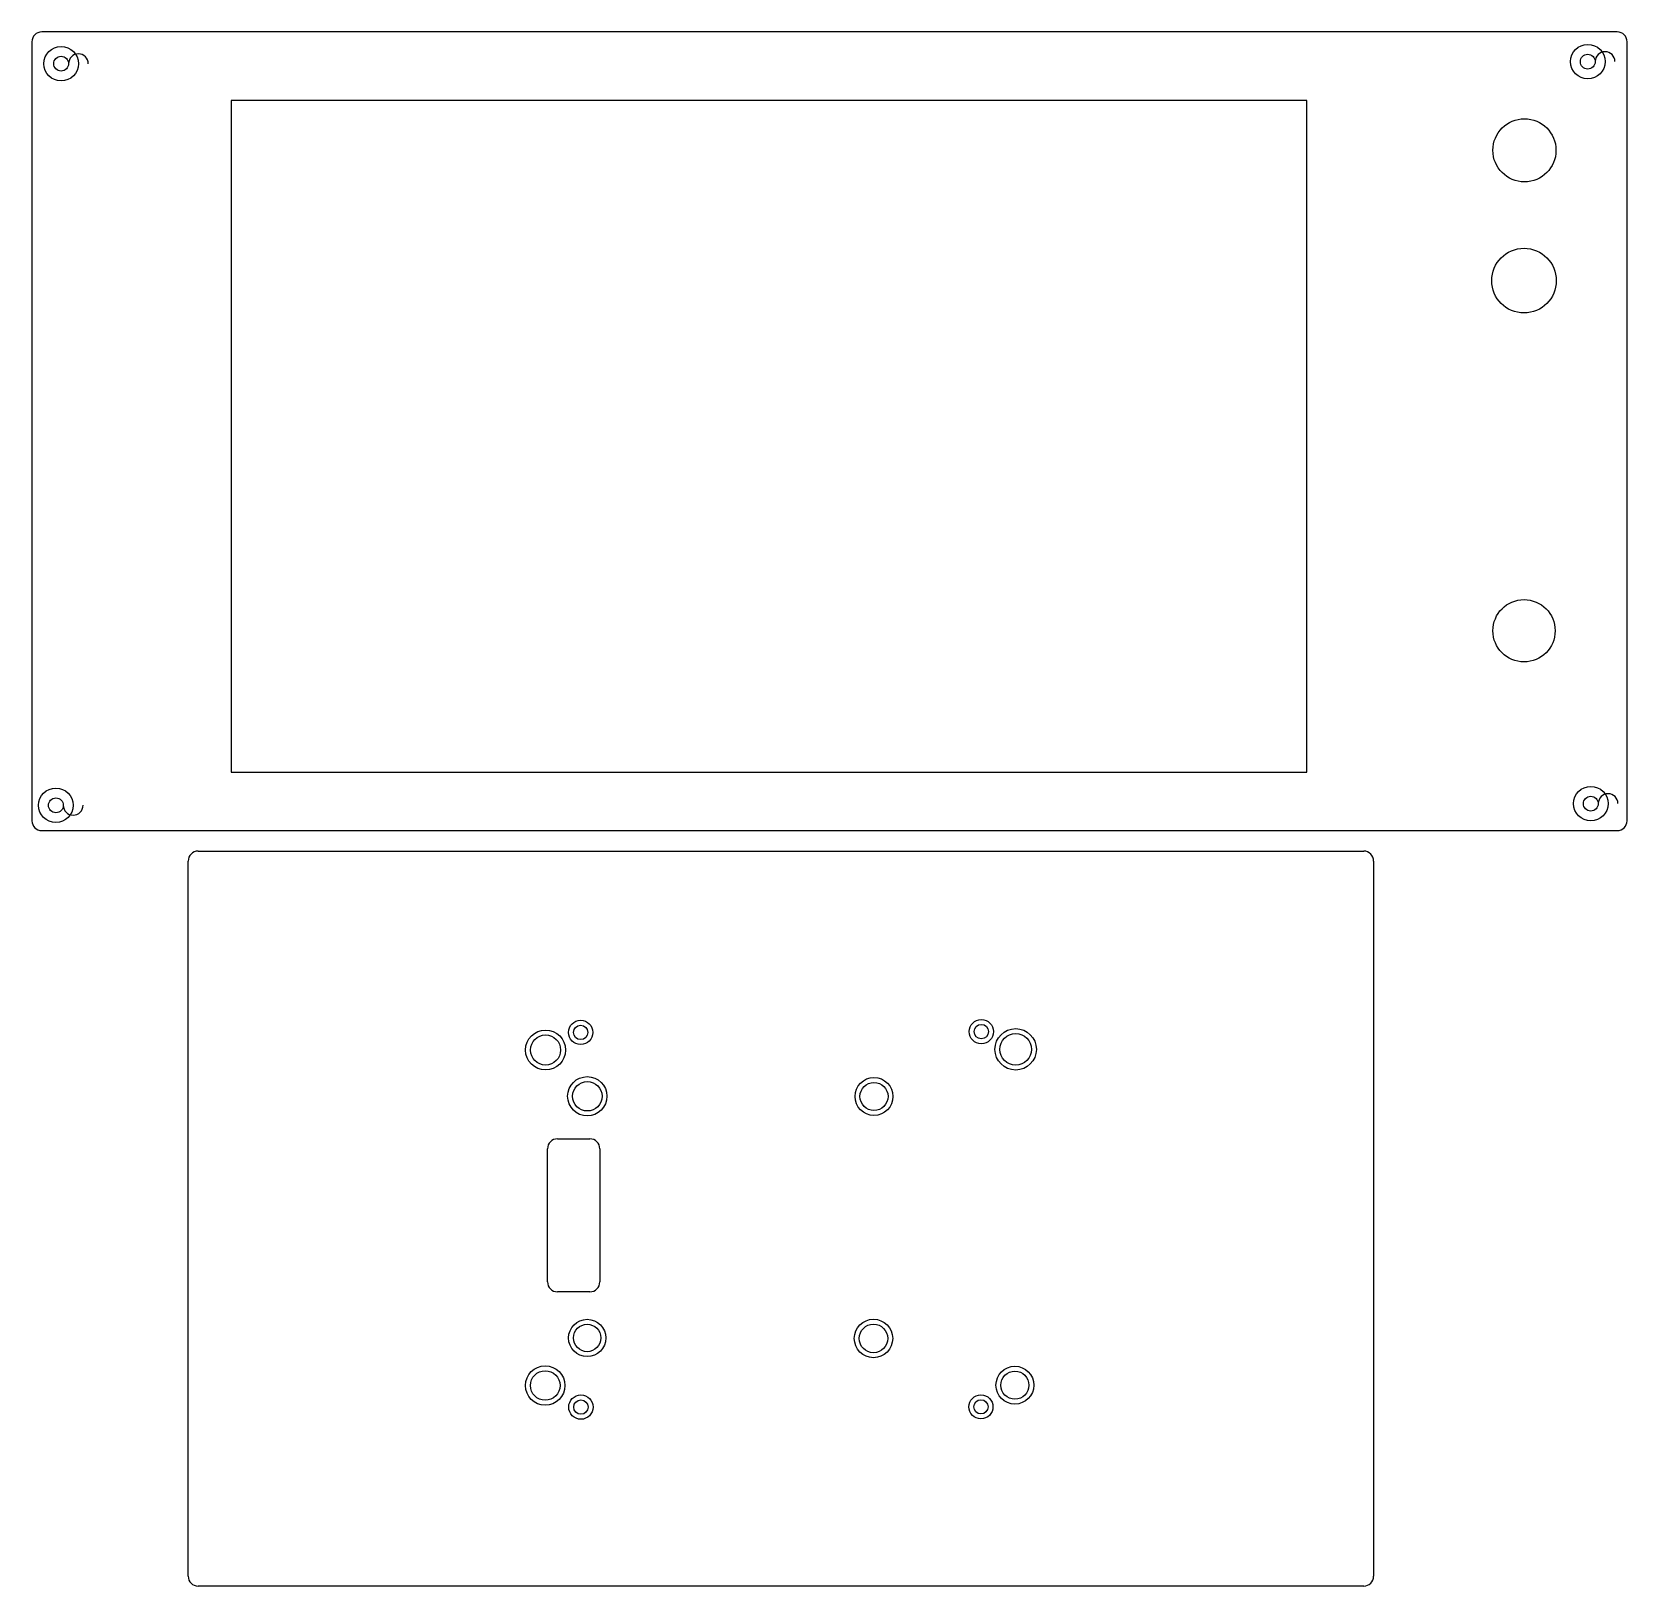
# Model space of a CAD drawing. Header units: millimetres. Extents: x -30 to 293, y -153 to 162.
import ezdxf

# ---------------------------------------------------------------- set-up
doc = ezdxf.new("R2010")
doc.units = ezdxf.units.MM
doc.layers.add('Body001', color=7, linetype='CONTINUOUS')
doc.layers.add('Body002', color=7, linetype='CONTINUOUS')

msp = doc.modelspace()

# ---------------------------------------------------------------- linework, layer by layer
at = {"layer": 'Body001'}
for p, q in [((290.793, 161.512), (-28.1505, 161.512)), ((290.793, 161.512, 5), (-28.1505, 161.512, 5)), ((-28.1505, 161.512), (-28.1505, 161.512, 5)), ((290.793, 161.512), (-28.1505, 161.512)), ((-28.1505, 161.512), (-28.1505, 161.512, 5)), ((290.793, 161.512, 5), (-28.1505, 161.512, 5)), ((290.793, 161.512), (290.793, 161.512, 5)), ((290.793, 161.512), (290.793, 161.512, 5)), ((-30.1505, 159.512), (-30.1505, 1.82904)), ((-30.1505, 159.512, 5), (-30.1505, 1.82904, 5)), ((-30.1505, 159.512), (-30.1505, 1.82904)), ((-30.1505, 159.512), (-30.1505, 159.512, 5)), ((-30.1505, 159.512, 5), (-30.1505, 1.82904, 5)), ((-30.1505, 159.512), (-30.1505, 159.512, 5)), ((292.793, 1.82904), (292.793, 159.512)), ((292.793, 1.82904, 5), (292.793, 159.512, 5)), ((292.793, 1.82904), (292.793, 159.512)), ((292.793, 159.512), (292.793, 159.512, 5)), ((292.793, 1.82904, 5), (292.793, 159.512, 5)), ((292.793, 159.512), (292.793, 159.512, 5)), ((-22.7295, 155.074), (-22.7295, 155.074, 3)), ((-22.7295, 155.074), (-22.7295, 155.074, 3)), ((286.333, 155.492), (286.333, 155.492, 3)), ((286.333, 155.492), (286.333, 155.492, 3)), ((227.945, 147.625), (10.1921, 147.625)), ((10.1921, 147.625), (10.1921, 11.6442)), ((227.945, 147.625, 5), (10.1921, 147.625, 5)), ((10.1921, 147.625, 5), (10.1921, 11.6442, 5)), ((10.1921, 147.625), (10.1921, 147.625, 5)), ((227.945, 147.625), (10.1921, 147.625)), ((227.945, 147.625, 5), (10.1921, 147.625, 5)), ((10.1921, 147.625), (10.1921, 147.625, 5)), ((10.1921, 147.625), (10.1921, 11.6442)), ((10.1921, 147.625, 5), (10.1921, 11.6442, 5)), ((227.945, 11.6442), (227.945, 147.625)), ((227.945, 11.6442, 5), (227.945, 147.625, 5)), ((227.945, 147.625), (227.945, 147.625, 5)), ((227.945, 147.625), (227.945, 147.625, 5)), ((227.945, 11.6442), (227.945, 147.625)), ((227.945, 11.6442, 5), (227.945, 147.625, 5)), ((278.397, 137.543), (278.397, 137.543, 5)), ((278.397, 137.543), (278.397, 137.543, 5)), ((278.464, 111.161), (278.464, 111.161, 5)), ((278.464, 111.161), (278.464, 111.161, 5)), ((278.224, 40.2794), (278.224, 40.2794, 5)), ((278.224, 40.2794), (278.224, 40.2794, 5)), ((10.1921, 11.6442), (227.945, 11.6442)), ((10.1921, 11.6442, 5), (227.945, 11.6442, 5)), ((10.1921, 11.6442), (10.1921, 11.6442, 5)), ((10.1921, 11.6442), (10.1921, 11.6442, 5)), ((10.1921, 11.6442), (227.945, 11.6442)), ((10.1921, 11.6442, 5), (227.945, 11.6442, 5)), ((227.945, 11.6442), (227.945, 11.6442, 5)), ((227.945, 11.6442), (227.945, 11.6442, 5)), ((-23.8004, 4.95436), (-23.8004, 4.95436, 3)), ((-23.8004, 4.95436), (-23.8004, 4.95436, 3)), ((286.949, 5.29193), (286.949, 5.29193, 3)), ((286.949, 5.29193), (286.949, 5.29193, 3)), ((-30.1505, 1.82904), (-30.1505, 1.82904, 5)), ((-30.1505, 1.82904), (-30.1505, 1.82904, 5)), ((292.793, 1.82904), (292.793, 1.82904, 5)), ((292.793, 1.82904), (292.793, 1.82904, 5)), ((-28.1505, -0.17096), (290.793, -0.17096)), ((-28.1505, -0.17096), (-28.1505, -0.17096, 5)), ((-28.1505, -0.17096, 5), (290.793, -0.17096, 5)), ((-28.1505, -0.17096), (290.793, -0.17096)), ((-28.1505, -0.17096), (-28.1505, -0.17096, 5)), ((-28.1505, -0.17096, 5), (290.793, -0.17096, 5)), ((290.793, -0.17096), (290.793, -0.17096, 5)), ((290.793, -0.17096), (290.793, -0.17096, 5))]:
    msp.add_line(p, q, dxfattribs=at)
for centre, radius in [((-24.2295, 155.074), 3.5), ((-24.2295, 155.074), 3.5), ((284.833, 155.492), 3.5), ((284.833, 155.492), 3.5), ((-24.2295, 155.074), 1.5), ((-24.2295, 155.074), 1.5), ((-24.2295, 155.074), 1.5), ((-24.2295, 155.074), 1.5), ((284.833, 155.492), 1.5), ((284.833, 155.492), 1.5), ((284.833, 155.492), 1.5), ((284.833, 155.492), 1.5), ((272.009, 137.543), 6.3879), ((272.009, 137.543), 6.3879), ((272.009, 137.543), 6.3879), ((272.009, 137.543), 6.3879), ((271.924, 111.161), 6.54011), ((271.924, 111.161), 6.54011), ((271.924, 111.161), 6.54011), ((271.924, 111.161), 6.54011), ((271.924, 40.2794), 6.30026), ((271.924, 40.2794), 6.30026), ((271.924, 40.2794), 6.30026), ((271.924, 40.2794), 6.30026), ((-25.3004, 4.95436), 3.5), ((-25.3004, 4.95436), 3.5), ((285.449, 5.29193), 3.5), ((285.449, 5.29193), 3.5), ((285.449, 5.29193), 1.5), ((285.449, 5.29193), 1.5), ((285.449, 5.29193), 1.5), ((285.449, 5.29193), 1.5), ((-25.3004, 4.95436), 1.5), ((-25.3004, 4.95436), 1.5), ((-25.3004, 4.95436), 1.5), ((-25.3004, 4.95436), 1.5)]:
    msp.add_circle(centre, radius, dxfattribs=at)
for centre, start, end in [((-28.1505, 159.512), 90, 180), ((-28.1505, 159.512, 5), 90, 180), ((-28.1505, 159.512), 90, 180), ((-28.1505, 159.512, 5), 90, 180), ((290.793, 159.512), 0, 90), ((290.793, 159.512, 5), 0, 90), ((290.793, 159.512), 0, 90), ((290.793, 159.512, 5), 0, 90), ((-20.7295, 155.074, 3), 0, 180), ((-20.7295, 155.074, 3), 0, 180), ((288.333, 155.492, 3), 0, 180), ((288.333, 155.492, 3), 0, 180), ((288.949, 5.29193, 3), 0, -180), ((288.949, 5.29193, 3), 0, -180), ((-21.8004, 4.95436, 3), -180, 0), ((-21.8004, 4.95436, 3), -180, 0), ((-28.1505, 1.82904), -180, -90), ((-28.1505, 1.82904), -180, -90), ((-28.1505, 1.82904, 5), -180, -90), ((-28.1505, 1.82904, 5), -180, -90), ((290.793, 1.82904), -90, 0), ((290.793, 1.82904), -90, 0), ((290.793, 1.82904, 5), -90, 0), ((290.793, 1.82904, 5), -90, 0)]:
    msp.add_arc(centre, 2, start, end, dxfattribs=at)
at = {"layer": 'Body002'}
for p, q in [((1.47895, -151.105), (1.47895, -6.32417)), ((1.47895, -6.32417), (1.47895, -6.32417, 5)), ((1.47895, -151.105), (1.47895, -6.32417)), ((1.47895, -6.32417), (1.47895, -6.32417, 5)), ((1.47895, -151.105, 5), (1.47895, -6.32417, 5)), ((1.47895, -151.105, 5), (1.47895, -6.32417, 5)), ((3.47895, -4.32417), (239.469, -4.32417)), ((3.47895, -4.32417), (239.469, -4.32417)), ((3.47895, -4.32417), (3.47895, -4.32417, 5)), ((3.47895, -4.32417, 5), (239.469, -4.32417, 5)), ((3.47895, -4.32417), (3.47895, -4.32417, 5)), ((3.47895, -4.32417, 5), (239.469, -4.32417, 5)), ((239.469, -4.32417), (239.469, -4.32417, 5)), ((239.469, -4.32417), (239.469, -4.32417, 5)), ((241.469, -6.32417), (241.469, -151.105)), ((241.469, -6.32417), (241.469, -6.32417, 5)), ((241.469, -6.32417), (241.469, -151.105)), ((241.469, -6.32417), (241.469, -6.32417, 5)), ((241.469, -6.32417, 5), (241.469, -151.105, 5)), ((241.469, -6.32417, 5), (241.469, -151.105, 5)), ((82.3936, -41.0269, 1), (82.3936, -41.0269, 4)), ((82.3936, -41.0269, 1), (82.3936, -41.0269, 4)), ((163.513, -40.8607, 1), (163.513, -40.8607, 4)), ((163.513, -40.8607, 1), (163.513, -40.8607, 4)), ((76.8784, -44.5831, 1), (76.8784, -44.5831, 4)), ((76.8784, -44.5831, 1), (76.8784, -44.5831, 4)), ((172.205, -44.452, 1), (172.205, -44.452, 4)), ((172.205, -44.452, 1), (172.205, -44.452, 4)), ((85.2726, -53.9491, 1), (85.2726, -53.9491, 4)), ((85.2726, -53.9491, 1), (85.2726, -53.9491, 4)), ((143.165, -53.9899, 1), (143.165, -53.9899, 4)), ((143.165, -53.9899, 1), (143.165, -53.9899, 4)), ((74.2322, -91.5429), (74.2322, -64.5628)), ((74.2322, -64.5628), (74.2322, -64.5628, 5)), ((74.2322, -91.5429), (74.2322, -64.5628)), ((74.2322, -64.5628), (74.2322, -64.5628, 5)), ((74.2322, -91.5429, 5), (74.2322, -64.5628, 5)), ((74.2322, -91.5429, 5), (74.2322, -64.5628, 5)), ((76.2322, -62.5628), (82.8264, -62.5628)), ((76.2322, -62.5628), (82.8264, -62.5628)), ((76.2322, -62.5628), (76.2322, -62.5628, 5)), ((76.2322, -62.5628, 5), (82.8264, -62.5628, 5)), ((76.2322, -62.5628), (76.2322, -62.5628, 5)), ((76.2322, -62.5628, 5), (82.8264, -62.5628, 5)), ((82.8264, -62.5628), (82.8264, -62.5628, 5)), ((82.8264, -62.5628), (82.8264, -62.5628, 5)), ((84.8264, -64.5628), (84.8264, -91.5429)), ((84.8264, -64.5628), (84.8264, -64.5628, 5)), ((84.8264, -64.5628), (84.8264, -91.5429)), ((84.8264, -64.5628), (84.8264, -64.5628, 5)), ((84.8264, -64.5628, 5), (84.8264, -91.5429, 5)), ((84.8264, -64.5628, 5), (84.8264, -91.5429, 5)), ((74.2322, -91.5429), (74.2322, -91.5429, 5)), ((74.2322, -91.5429), (74.2322, -91.5429, 5)), ((82.8264, -93.5429), (76.2322, -93.5429)), ((76.2322, -93.5429), (76.2322, -93.5429, 5)), ((82.8264, -93.5429), (76.2322, -93.5429)), ((76.2322, -93.5429), (76.2322, -93.5429, 5)), ((82.8264, -93.5429, 5), (76.2322, -93.5429, 5)), ((82.8264, -93.5429, 5), (76.2322, -93.5429, 5)), ((82.8264, -93.5429), (82.8264, -93.5429, 5)), ((82.8264, -93.5429), (82.8264, -93.5429, 5)), ((84.8264, -91.5429), (84.8264, -91.5429, 5)), ((84.8264, -91.5429), (84.8264, -91.5429, 5)), ((85.0411, -102.876, 1), (85.0411, -102.876, 4)), ((85.0411, -102.876, 1), (85.0411, -102.876, 4)), ((143.117, -102.975, 1), (143.117, -102.975, 4)), ((143.117, -102.975, 1), (143.117, -102.975, 4)), ((76.7666, -112.501, 1), (76.7666, -112.501, 4)), ((76.7666, -112.501, 1), (76.7666, -112.501, 4)), ((171.687, -112.441, 1), (171.687, -112.441, 4)), ((171.687, -112.441, 1), (171.687, -112.441, 4)), ((82.4482, -116.873, 1), (82.4482, -116.873, 4)), ((82.4482, -116.873, 1), (82.4482, -116.873, 4)), ((163.42, -116.822, 1), (163.42, -116.822, 4)), ((163.42, -116.822, 1), (163.42, -116.822, 4)), ((1.47895, -151.105), (1.47895, -151.105, 5)), ((1.47895, -151.105), (1.47895, -151.105, 5)), ((241.469, -151.105), (241.469, -151.105, 5)), ((241.469, -151.105), (241.469, -151.105, 5)), ((239.469, -153.105), (3.47895, -153.105)), ((3.47895, -153.105), (3.47895, -153.105, 5)), ((239.469, -153.105), (3.47895, -153.105)), ((3.47895, -153.105), (3.47895, -153.105, 5)), ((239.469, -153.105, 5), (3.47895, -153.105, 5)), ((239.469, -153.105, 5), (3.47895, -153.105, 5)), ((239.469, -153.105), (239.469, -153.105, 5)), ((239.469, -153.105), (239.469, -153.105, 5))]:
    msp.add_line(p, q, dxfattribs=at)
for centre, radius in [((80.9381, -41.0269), 2.45547), ((80.9381, -41.0269), 2.45547), ((80.9381, -41.0269), 2.45547), ((80.9381, -41.0269), 2.45547), ((162.055, -40.8607), 2.45822), ((162.055, -40.8607), 2.45822), ((162.055, -40.8607), 2.45822), ((162.055, -40.8607), 2.45822), ((73.8346, -44.5831), 4.04385), ((73.8346, -44.5831), 4.04385), ((73.8346, -44.5831), 4.04385), ((73.8346, -44.5831), 4.04385), ((73.8346, -44.5831), 3.04385), ((73.8346, -44.5831), 3.04385), ((73.8346, -44.5831), 3.04385), ((73.8346, -44.5831), 3.04385), ((80.9381, -41.0269), 1.45547), ((80.9381, -41.0269), 1.45547), ((80.9381, -41.0269), 1.45547), ((80.9381, -41.0269), 1.45547), ((162.055, -40.8607), 1.45822), ((162.055, -40.8607), 1.45822), ((162.055, -40.8607), 1.45822), ((162.055, -40.8607), 1.45822), ((169.013, -44.452), 4.19213), ((169.013, -44.452), 4.19213), ((169.013, -44.452), 4.19213), ((169.013, -44.452), 4.19213), ((169.013, -44.452), 3.19213), ((169.013, -44.452), 3.19213), ((169.013, -44.452), 3.19213), ((169.013, -44.452), 3.19213), ((82.2909, -53.9491), 3.98168), ((82.2909, -53.9491), 3.98168), ((82.2909, -53.9491), 3.98168), ((82.2909, -53.9491), 3.98168), ((82.2909, -53.9491), 2.98168), ((82.2909, -53.9491), 2.98168), ((82.2909, -53.9491), 2.98168), ((82.2909, -53.9491), 2.98168), ((140.326, -53.9899), 3.83867), ((140.326, -53.9899), 3.83867), ((140.326, -53.9899), 3.83867), ((140.326, -53.9899), 3.83867), ((140.326, -53.9899), 2.83867), ((140.326, -53.9899), 2.83867), ((140.326, -53.9899), 2.83867), ((140.326, -53.9899), 2.83867), ((82.266, -102.876), 3.77511), ((82.266, -102.876), 3.77511), ((82.266, -102.876), 3.77511), ((82.266, -102.876), 3.77511), ((82.266, -102.876), 2.77511), ((82.266, -102.876), 2.77511), ((82.266, -102.876), 2.77511), ((82.266, -102.876), 2.77511), ((140.228, -102.975), 3.88972), ((140.228, -102.975), 3.88972), ((140.228, -102.975), 3.88972), ((140.228, -102.975), 3.88972), ((140.228, -102.975), 2.88972), ((140.228, -102.975), 2.88972), ((140.228, -102.975), 2.88972), ((140.228, -102.975), 2.88972), ((73.775, -112.501), 3.99158), ((73.775, -112.501), 3.99158), ((73.775, -112.501), 3.99158), ((73.775, -112.501), 3.99158), ((73.775, -112.501), 2.99158), ((73.775, -112.501), 2.99158), ((73.775, -112.501), 2.99158), ((73.775, -112.501), 2.99158), ((168.854, -112.441), 3.83374), ((168.854, -112.441), 3.83374), ((168.854, -112.441), 3.83374), ((168.854, -112.441), 3.83374), ((168.854, -112.441), 2.83374), ((168.854, -112.441), 2.83374), ((168.854, -112.441), 2.83374), ((168.854, -112.441), 2.83374), ((80.9909, -116.873), 2.45729), ((80.9909, -116.873), 2.45729), ((80.9909, -116.873), 2.45729), ((80.9909, -116.873), 2.45729), ((80.9909, -116.873), 1.45729), ((80.9909, -116.873), 1.45729), ((80.9909, -116.873), 1.45729), ((80.9909, -116.873), 1.45729), ((161.985, -116.822), 2.43487), ((161.985, -116.822), 2.43487), ((161.985, -116.822), 2.43487), ((161.985, -116.822), 2.43487), ((161.985, -116.822), 1.43487), ((161.985, -116.822), 1.43487), ((161.985, -116.822), 1.43487), ((161.985, -116.822), 1.43487)]:
    msp.add_circle(centre, radius, dxfattribs=at)
for centre, radius, start, end in [((3.47895, -6.32417), 2, 90, 180), ((3.47895, -6.32417), 2, 90, 180), ((3.47895, -6.32417, 5), 2, 90, 180), ((3.47895, -6.32417, 5), 2, 90, 180), ((239.469, -6.32417), 2, 0, 90), ((239.469, -6.32417), 2, 0, 90), ((239.469, -6.32417, 5), 2, 0, 90), ((239.469, -6.32417, 5), 2, 0, 90), ((83.3936, -41.0269, 1), 0, 180, 0), ((83.3936, -41.0269, 1), 0, 180, 0), ((83.3936, -41.0269, 4), 0, 180, 0), ((83.3936, -41.0269, 4), 0, 180, 0), ((164.513, -40.8607, 1), 0, 180, 0), ((164.513, -40.8607, 1), 0, 180, 0), ((164.513, -40.8607, 4), 0, 180, 0), ((164.513, -40.8607, 4), 0, 180, 0), ((77.8784, -44.5831, 1), 0, 180, 0), ((77.8784, -44.5831, 1), 0, 180, 0), ((77.8784, -44.5831, 4), 0, 180, 0), ((77.8784, -44.5831, 4), 0, 180, 0), ((173.205, -44.452, 1), 0, 180, 0), ((173.205, -44.452, 1), 0, 180, 0), ((173.205, -44.452, 4), 0, 180, 0), ((173.205, -44.452, 4), 0, 180, 0), ((86.2726, -53.9491, 1), 0, 180, 0), ((86.2726, -53.9491, 1), 0, 180, 0), ((86.2726, -53.9491, 4), 0, 180, 0), ((86.2726, -53.9491, 4), 0, 180, 0), ((144.165, -53.9899, 1), 0, 180, 0), ((144.165, -53.9899, 1), 0, 180, 0), ((144.165, -53.9899, 4), 0, 180, 0), ((144.165, -53.9899, 4), 0, 180, 0), ((76.2322, -64.5628), 2, 90, 180), ((76.2322, -64.5628), 2, 90, 180), ((76.2322, -64.5628, 5), 2, 90, 180), ((76.2322, -64.5628, 5), 2, 90, 180), ((82.8264, -64.5628), 2, 0, 90), ((82.8264, -64.5628), 2, 0, 90), ((82.8264, -64.5628, 5), 2, 0, 90), ((82.8264, -64.5628, 5), 2, 0, 90), ((76.2322, -91.5429), 2, 180, -90), ((76.2322, -91.5429), 2, 180, -90), ((76.2322, -91.5429, 5), 2, 180, -90), ((76.2322, -91.5429, 5), 2, 180, -90), ((82.8264, -91.5429), 2, -90, 0), ((82.8264, -91.5429), 2, -90, 0), ((82.8264, -91.5429, 5), 2, -90, 0), ((82.8264, -91.5429, 5), 2, -90, 0), ((86.0411, -102.876, 1), 0, 180, 0), ((86.0411, -102.876, 1), 0, 180, 0), ((86.0411, -102.876, 4), 0, 180, 0), ((86.0411, -102.876, 4), 0, 180, 0), ((144.117, -102.975, 1), 0, 180, 0), ((144.117, -102.975, 1), 0, 180, 0), ((144.117, -102.975, 4), 0, 180, 0), ((144.117, -102.975, 4), 0, 180, 0), ((77.7666, -112.501, 1), 0, 180, 0), ((77.7666, -112.501, 1), 0, 180, 0), ((77.7666, -112.501, 4), 0, 180, 0), ((77.7666, -112.501, 4), 0, 180, 0), ((172.687, -112.441, 1), 0, 180, 0), ((172.687, -112.441, 1), 0, 180, 0), ((172.687, -112.441, 4), 0, 180, 0), ((172.687, -112.441, 4), 0, 180, 0), ((83.4482, -116.873, 1), 0, 180, 0), ((83.4482, -116.873, 1), 0, 180, 0), ((83.4482, -116.873, 4), 0, 180, 0), ((83.4482, -116.873, 4), 0, 180, 0), ((164.42, -116.822, 1), 0, 180, 0), ((164.42, -116.822, 1), 0, 180, 0), ((164.42, -116.822, 4), 0, 180, 0), ((164.42, -116.822, 4), 0, 180, 0), ((3.47895, -151.105), 2, 180, -90), ((3.47895, -151.105), 2, 180, -90), ((3.47895, -151.105, 5), 2, 180, -90), ((3.47895, -151.105, 5), 2, 180, -90), ((239.469, -151.105), 2, -90, 0), ((239.469, -151.105), 2, -90, 0), ((239.469, -151.105, 5), 2, -90, 0), ((239.469, -151.105, 5), 2, -90, 0)]:
    msp.add_arc(centre, radius, start, end, dxfattribs=at)

doc.saveas('drawing.dxf')
